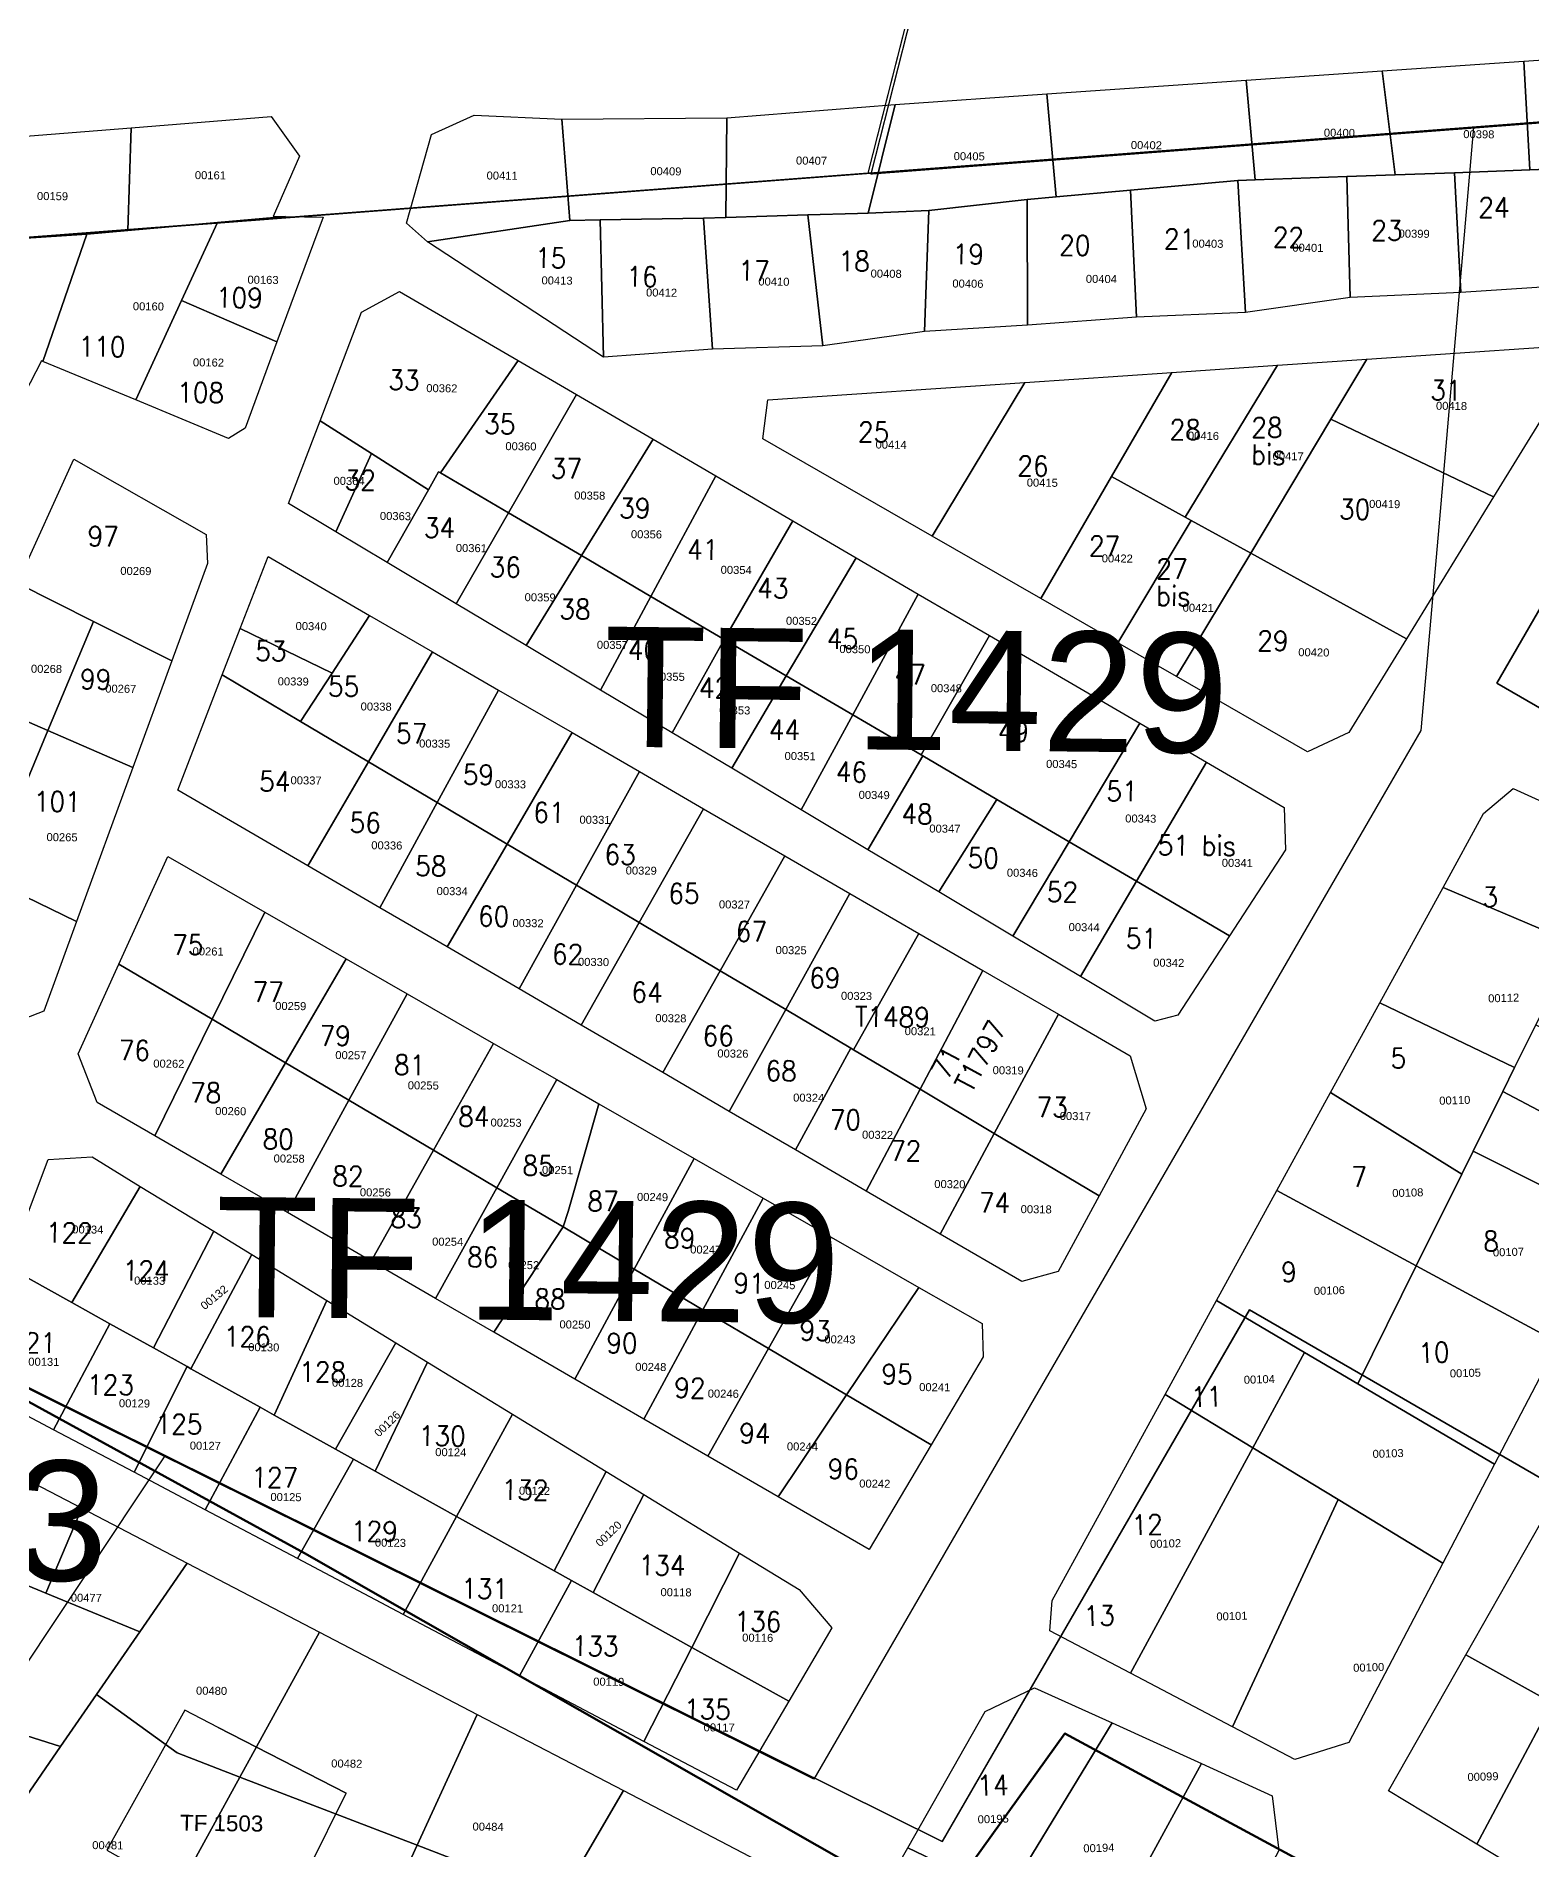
# Model space of a CAD drawing. Header units: metres. Extents: x 251686 to 255059, y 1627526 to 1631912.
# Drawn here: x 253999 to 254185.8, y 1628182.1 to 1628408.7 of the extents above; entities that cross this region are included whole.
import ezdxf
from ezdxf.enums import TextEntityAlignment as Align

# ---------------------------------------------------------------- set-up
doc = ezdxf.new("R2010")
doc.units = ezdxf.units.M
doc.header["$MEASUREMENT"] = 0
for name, color, linetype in [('limites_parcelles', 7, 'Continuous'), ('limites_sections', 7, 'Continuous'), ('limites_tf', 7, 'Continuous'), ('numero_lot', 7, 'Continuous'), ('numero_parcelle', 7, 'Continuous')]:
    doc.layers.add(name, color=color, linetype=linetype)
doc.layers.add('Numero_TF', color=7, linetype='Continuous', lineweight=0)
doc.styles.add('Style-Arial', font='arial.ttf')
doc.styles.add('Style-STANDARD', font='STANDARD.shx')

# ---------------------------------------------------------------- blocks, each defined once
blk = doc.blocks.new('*U104')
at = {"layer": 'Numero_TF', "color": 4, "linetype": 'Continuous', "lineweight": 30}
for p, q in [((189.276722, 298.045863), (162.332943, 192.163063)), ((240.938123, 128.463806), (275.53978, 108.449213)), ((43.84948, -14.113657), (74.578527, 31.913261)), ((81.178424, -2.035129), (97.193076, -10.243815))]:
    blk.add_line(p, q, dxfattribs=at)
at = {"layer": 'Numero_TF', "color": 4, "linetype": 'Continuous', "lineweight": 30, "flags": 128}
for points in [[(189.276689, 298.053062), (189.276722, 298.045863), (162.335988, 192.17503), (162.543246, 192.190856), (248.75707, 198.765547), (248.75712, 198.764894), (266.49227, 200.119315), (263.376348, 214.802857), (263.497408, 214.814966), (255.365644, 254.717159), (255.365225, 254.719216), (255.367397, 254.723287), (266.977526, 276.483942), (278.703804, 298.462291), (278.703918, 298.462504), (189.276689, 298.053062)], [(48.685524, 183.486444), (238.027787, 197.938212), (233.582566, 147.012099), (231.435194, 122.523305), (155.604751, -8.487329), (-3.901429, 70.772648), (28.151788, 139.44972), (48.685524, 183.486444)], [(248.75707, 198.765547), (249.900054, 183.812715), (264.955928, 170.013793), (240.938123, 128.463806), (275.53978, 108.449213), (353.472144, -0.25546), (344.639047, -10.023208), (326.45294, -17.172559), (210.033464, 50.124135), (171.633394, -16.316141), (74.634397, 31.885487), (17.499603, 60.287252), (-3.681126, 70.800335), (28.362092, 139.477512), (48.905827, 183.514131), (162.543246, 192.190856), (248.75707, 198.765547)], [(67.256672, -17.359727), (87.926188, -28.937498), (97.193076, -10.243815), (81.178424, -2.035129), (77.01061, 0.098772), (67.256672, -17.359727)]]:
    blk.add_lwpolyline(points, close=True, dxfattribs=at)
for points in [[(275.53978, 108.449213), (240.938123, 128.463806), (264.955928, 170.013793)], [(248.757115, 198.764965), (162.543978, 192.181275), (162.33672, 192.165448), (162.333487, 192.165201), (162.333487, 192.165201), (162.332943, 192.163063), (87.569121, 186.455083), (70.634667, 185.162191), (48.90057, 183.502862), (28.362092, 139.477512), (-3.681126, 70.800335), (17.499603, 60.287252), (74.578527, 31.913261), (74.634397, 31.885487), (171.633394, -16.316141), (171.786459, -16.051305), (210.033464, 50.124135), (326.45294, -17.172559)]]:
    blk.add_lwpolyline(points, dxfattribs=at)
at = {"layer": 'Numero_TF', "color": 4, "linetype": 'Continuous', "lineweight": 0, "style": 'Style-Arial'}
for s, height, p in [('TF 1429', 15, (129.308126, 120.518676)), ('TF 573', 15, (0.935832, 16.930764)), ('TF 1503', 2, (76.40883, -14.951892))]:
    blk.add_text(s, height=height, rotation=359.3981, dxfattribs=at).set_placement(p)

msp = doc.modelspace()

# ---------------------------------------------------------------- linework, layer by layer
at = {"layer": 'limites_parcelles', "flags": 128}
for points in [[(254206.419054, 1628392.838615), (254204.138254, 1628392.742423), (254185.572338, 1628392.016211), (254184.824277, 1628405.6128), (254218.865382, 1628407.927395), (254208.683701, 1628392.345029), (254206.419054, 1628392.838615)], [(254185.572338, 1628392.016211), (254176.139306, 1628391.644672), (254168.747434, 1628391.401823), (254167.103081, 1628404.387819), (254184.824277, 1628405.6128), (254185.572338, 1628392.016211)], [(254151.262451, 1628390.774324), (254149.091838, 1628390.69698), (254135.660626, 1628389.507233), (254126.372557, 1628388.654224), (254125.216856, 1628401.515132), (254150.142465, 1628403.224896), (254151.262451, 1628390.774324)], [(254150.142465, 1628403.224896), (254167.103081, 1628404.387819), (254168.747434, 1628391.401823), (254162.716022, 1628391.214774), (254151.262451, 1628390.774324), (254150.142465, 1628403.224896)], [(254102.903633, 1628386.639288), (254101.583268, 1628386.593069), (254095.381786, 1628386.397795), (254085.129229, 1628386.064804), (254085.259412, 1628398.542329), (254106.264965, 1628400.213), (254102.903633, 1628386.639288)], [(254106.264965, 1628400.213), (254125.216856, 1628401.515132), (254126.372557, 1628388.654224), (254122.779409, 1628388.321746), (254110.476095, 1628386.940247), (254102.903633, 1628386.639288), (254106.264965, 1628400.213)], [(254010.832996, 1628397.289033), (254028.316013, 1628398.686484), (254031.863977, 1628393.729907), (254028.565754, 1628386.204995), (254030.085453, 1628386.18914), (254021.628366, 1628385.437451), (254010.419009, 1628384.444503), (254010.832996, 1628397.289033)], [(254065.647147, 1628385.69812), (254047.841152, 1628383.054151), (254045.215357, 1628385.351344), (254048.361066, 1628396.467525), (254053.675678, 1628398.871856), (254064.639538, 1628398.377499), (254065.647147, 1628385.69812)], [(254085.129229, 1628386.064804), (254082.308954, 1628386.014236), (254069.427544, 1628385.768668), (254065.647147, 1628385.69812), (254064.639538, 1628398.377499), (254085.259412, 1628398.542329), (254085.129229, 1628386.064804)], [(254010.419009, 1628384.444503), (254005.274604, 1628383.978223), (253989.365135, 1628382.934322), (253996.612462, 1628396.157517), (254010.832996, 1628397.289033), (254010.419009, 1628384.444503)], [(254163.128082, 1628376.081829), (254150.059808, 1628374.218355), (254149.091838, 1628390.69698), (254151.262451, 1628390.774324), (254162.716022, 1628391.214774), (254163.128082, 1628376.081829)], [(254176.933169, 1628376.687727), (254163.128082, 1628376.081829), (254162.716022, 1628391.214774), (254168.747434, 1628391.401823), (254176.139306, 1628391.644672), (254176.933169, 1628376.687727)], [(254176.933169, 1628376.687727), (254176.139306, 1628391.644672), (254185.572338, 1628392.016211), (254204.138254, 1628392.742423), (254206.419054, 1628392.838615), (254196.615123, 1628378.002241), (254176.933169, 1628376.687727)], [(254136.43479, 1628373.620577), (254122.815597, 1628372.622774), (254122.779409, 1628388.321746), (254126.372557, 1628388.654224), (254135.660626, 1628389.507233), (254136.43479, 1628373.620577)], [(254095.381786, 1628386.397795), (254097.251037, 1628370.049754), (254083.437935, 1628369.633922), (254082.308954, 1628386.014236), (254085.129229, 1628386.064804), (254095.381786, 1628386.397795)], [(254102.903633, 1628386.639288), (254110.476095, 1628386.940247), (254109.938344, 1628371.817212), (254097.251037, 1628370.049754), (254095.381786, 1628386.397795), (254101.583268, 1628386.593069), (254102.903633, 1628386.639288)], [(254017.12722, 1628375.705289), (254011.388045, 1628363.276286), (253999.799381, 1628368.096775), (254005.274604, 1628383.978223), (254010.419009, 1628384.444503), (254021.628366, 1628385.437451), (254017.12722, 1628375.705289)], [(254030.085453, 1628386.18914), (254034.804517, 1628386.139904), (254029.042064, 1628370.521429), (254017.12722, 1628375.705289), (254021.628366, 1628385.437451), (254030.085453, 1628386.18914)], [(253999.799381, 1628368.096775), (253999.640039, 1628368.158432), (253997.517161, 1628364.030952), (253983.501097, 1628370.996578), (253988.050043, 1628380.51826), (253989.195065, 1628382.926097), (253989.365135, 1628382.934322), (254005.274604, 1628383.978223), (253999.799381, 1628368.096775)], [(254029.042064, 1628370.521429), (254025.080168, 1628359.763732), (254022.986812, 1628358.465691), (254011.388045, 1628363.276286), (254017.12722, 1628375.705289), (254029.042064, 1628370.521429)], [(254059.155432, 1628368.227421), (254049.469616, 1628354.169744), (254049.231019, 1628354.302222), (254047.957797, 1628352.065707), (254040.835638, 1628356.589618), (254034.418749, 1628360.666209), (254039.610136, 1628374.260823), (254044.366737, 1628376.850959), (254059.155432, 1628368.227421)], [(254160.709452, 1628360.858428), (254150.685846, 1628344.134515), (254143.269051, 1628348.21154), (254142.513478, 1628348.629386), (254154.050573, 1628367.617305), (254165.207437, 1628368.370822), (254160.709452, 1628360.858428)], [(254181.036615, 1628351.177194), (254160.709452, 1628360.858428), (254165.207437, 1628368.370822), (254187.261007, 1628369.860574), (254190.638828, 1628366.805602), (254181.036615, 1628351.177194)], [(254124.458969, 1628338.458684), (254110.901474, 1628346.24945), (254122.481064, 1628365.476904), (254140.852444, 1628366.725098), (254133.297161, 1628353.695099), (254124.458969, 1628338.458684)], [(253996.620588, 1628340.392423), (254003.651642, 1628355.887672), (254020.191643, 1628346.445932), (254020.344157, 1628342.854662), (254015.897542, 1628330.682149), (254006.119875, 1628335.613732), (253996.620588, 1628340.392423)], [(254049.469616, 1628354.169744), (254057.966702, 1628349.17153), (254051.428745, 1628337.810766), (254042.79346, 1628342.980407), (254047.957797, 1628352.065707), (254049.231019, 1628354.302222), (254049.469616, 1628354.169744)], [(254134.100299, 1628332.918579), (254124.458969, 1628338.458684), (254133.297161, 1628353.695099), (254142.513478, 1628348.629386), (254143.269051, 1628348.21154), (254134.100299, 1628332.918579)], [(254170.142435, 1628333.432456), (254162.930751, 1628321.708754), (254157.806102, 1628319.302442), (254141.435649, 1628328.702416), (254150.685846, 1628344.134515), (254170.142435, 1628333.432456)], [(254040.614614, 1628336.363734), (254048.486311, 1628331.802006), (254040.47371, 1628318.066842), (254031.997037, 1628323.10484), (254035.919799, 1628329.153367), (254040.614614, 1628336.363734)], [(254136.825424, 1628322.891041), (254128.031293, 1628308.044131), (254118.967658, 1628313.368228), (254109.715103, 1628318.794287), (254109.516395, 1628318.916349), (254118.051412, 1628333.845955), (254136.825424, 1628322.891041)], [(254031.997037, 1628323.10484), (254040.47371, 1628318.066842), (254032.898639, 1628305.057047), (254016.638895, 1628314.52586), (254022.208554, 1628328.916456), (254031.997037, 1628323.10484)], [(254109.516395, 1628318.916349), (254109.715103, 1628318.794287), (254102.87345, 1628307.076724), (254094.546226, 1628312.063167), (254100.979525, 1628323.934977), (254109.516395, 1628318.916349)], [(254148.027133, 1628296.316537), (254136.419236, 1628303.127048), (254145.163898, 1628318.02447), (254154.883856, 1628312.353556), (254155.018636, 1628307.062623), (254148.027133, 1628296.316537)], [(254179.791961, 1628311.60245), (254183.476464, 1628314.746806), (254197.700897, 1628308.25216), (254191.3065, 1628295.321236), (254174.734134, 1628302.373853), (254179.791961, 1628311.60245)], [(254003.998625, 1628298.099223), (253999.912164, 1628286.902865), (253994.209611, 1628284.692565), (253986.398825, 1628288.383736), (253992.736678, 1628303.566245), (254003.998625, 1628298.099223)], [(254148.027133, 1628296.316537), (254141.574183, 1628286.394757), (254138.726819, 1628285.664533), (254129.42563, 1628291.221088), (254136.419236, 1628303.127048), (254148.027133, 1628296.316537)], [(254109.233785, 1628296.621293), (254101.052871, 1628282.087957), (254100.734813, 1628282.271259), (254092.595986, 1628287.10575), (254100.606621, 1628301.610866), (254109.233785, 1628296.621293)], [(254191.3065, 1628295.321236), (254190.015751, 1628292.730685), (254186.295718, 1628285.213797), (254183.64949, 1628279.860647), (254166.824975, 1628287.955851), (254174.734134, 1628302.373853), (254191.3065, 1628295.321236)], [(254020.929752, 1628285.89365), (254013.788319, 1628271.319471), (254006.592419, 1628275.484183), (254004.196017, 1628281.558644), (254009.302589, 1628292.774356), (254020.929752, 1628285.89365)], [(254183.64949, 1628279.860647), (254182.170856, 1628276.874187), (254178.478653, 1628269.428178), (254177.04722, 1628266.5332), (254160.678122, 1628276.733104), (254166.824975, 1628287.955851), (254183.64949, 1628279.860647)], [(254126.666828, 1628286.520295), (254135.631839, 1628281.327215), (254137.642371, 1628274.686831), (254131.769707, 1628263.839079), (254118.652125, 1628271.625256), (254126.666828, 1628286.520295)], [(254204.895287, 1628275.672711), (254200.454927, 1628267.183348), (254182.170856, 1628276.874187), (254183.64949, 1628279.860647), (254186.295718, 1628285.213797), (254204.895287, 1628275.672711)], [(254102.658403, 1628264.422785), (254093.832842, 1628269.564414), (254100.734813, 1628282.271259), (254101.052871, 1628282.087957), (254109.380513, 1628277.141506), (254102.658403, 1628264.422785)], [(254063.997132, 1628278.344945), (254069.255206, 1628275.33035), (254065.415012, 1628261.861626), (254064.775002, 1628259.938476), (254056.506723, 1628264.824313), (254063.997132, 1628278.344945)], [(254081.152838, 1628268.496817), (254073.669089, 1628254.656144), (254064.775002, 1628259.938476), (254065.415012, 1628261.861626), (254069.255206, 1628275.33035), (254081.152838, 1628268.496817)], [(254131.769707, 1628263.839079), (254126.651396, 1628254.373333), (254122.098527, 1628253.100953), (254111.881485, 1628259.047029), (254118.652125, 1628271.625256), (254131.769707, 1628263.839079)], [(254011.942642, 1628265.009294), (254003.431898, 1628250.489398), (253995.419185, 1628254.952606), (254000.468618, 1628268.358718), (254005.951495, 1628268.681479), (254011.942642, 1628265.009294)], [(254196.798549, 1628260.198593), (254189.108178, 1628245.497228), (254171.377457, 1628255.085052), (254177.04722, 1628266.5332), (254178.478653, 1628269.428178), (254196.798549, 1628260.198593)], [(254021.133226, 1628259.393899), (254013.601975, 1628244.833786), (254008.173934, 1628247.850154), (254003.431898, 1628250.489398), (254011.942642, 1628265.009294), (254021.133226, 1628259.393899)], [(254171.377457, 1628255.085052), (254164.07869, 1628240.335715), (254157.426038, 1628244.252393), (254146.413008, 1628250.735806), (254153.962387, 1628264.492524), (254171.377457, 1628255.085052)], [(254021.133226, 1628259.393899), (254025.892338, 1628256.474502), (254018.284336, 1628242.225162), (254017.807144, 1628242.490117), (254013.601975, 1628244.833786), (254021.133226, 1628259.393899)], [(253989.968669, 1628240.480774), (253995.419185, 1628254.952606), (254003.431898, 1628250.489398), (254008.173934, 1628247.850154), (254001.12615, 1628234.58488), (253989.968669, 1628240.480774)], [(254025.892338, 1628256.474502), (254035.281631, 1628250.737044), (254028.692905, 1628236.427074), (254026.943268, 1628237.405243), (254018.284336, 1628242.225162), (254025.892338, 1628256.474502)], [(254109.232211, 1628252.385269), (254117.124216, 1628247.853327), (254117.270784, 1628243.69217), (254110.766681, 1628232.70102), (254100.202942, 1628238.960685), (254109.232211, 1628252.385269)], [(254008.173934, 1628247.850154), (254013.601975, 1628244.833786), (254017.807144, 1628242.490117), (254011.179902, 1628229.280451), (254001.12615, 1628234.58488), (254008.173934, 1628247.850154)], [(254043.885879, 1628245.467736), (254047.860155, 1628243.036484), (254041.308621, 1628229.416064), (254038.604494, 1628230.914146), (254036.367667, 1628232.157375), (254043.885879, 1628245.467736)], [(254181.143359, 1628230.287254), (254174.680852, 1628217.944429), (254161.602332, 1628225.884795), (254150.959996, 1628232.349604), (254157.426038, 1628244.252393), (254164.07869, 1628240.335715), (254181.143359, 1628230.287254)], [(254017.807144, 1628242.490117), (254018.284336, 1628242.225162), (254026.943268, 1628237.405243), (254020.090037, 1628224.5779), (254011.179902, 1628229.280451), (254017.807144, 1628242.490117)], [(254135.681348, 1628204.180419), (254125.614961, 1628209.48256), (254125.868508, 1628213.271605), (254139.991401, 1628239.014444), (254150.959996, 1628232.349604), (254135.681348, 1628204.180419)], [(254028.692905, 1628236.427074), (254036.367667, 1628232.157375), (254038.604494, 1628230.914146), (254031.605778, 1628218.518283), (254020.090037, 1628224.5779), (254026.943268, 1628237.405243), (254028.692905, 1628236.427074)], [(254041.308621, 1628229.416064), (254051.488591, 1628223.75035), (254044.801587, 1628211.521219), (254031.605778, 1628218.518283), (254038.604494, 1628230.914146), (254041.308621, 1628229.416064)], [(254070.165609, 1628229.374964), (254074.86515, 1628226.496185), (254068.528076, 1628214.263403), (254065.824054, 1628215.771483), (254063.666793, 1628216.973885), (254070.165609, 1628229.374964)], [(254174.680852, 1628217.944429), (254162.937423, 1628195.495857), (254156.190043, 1628193.387639), (254148.401324, 1628197.489437), (254161.602332, 1628225.884795), (254174.680852, 1628217.944429)], [(254063.666793, 1628216.973885), (254065.824054, 1628215.771483), (254059.350346, 1628203.860098), (254044.801587, 1628211.521219), (254051.488591, 1628223.75035), (254063.666793, 1628216.973885)], [(254177.584105, 1628206.489953), (254186.949909, 1628222.983438), (254192.211587, 1628224.285697), (254199.088563, 1628220.555979), (254188.362204, 1628200.489473), (254177.584105, 1628206.489953)], [(254086.837655, 1628219.171915), (254094.269543, 1628214.624775), (254098.379378, 1628209.852318), (254092.973941, 1628200.659543), (254080.855414, 1628207.405389), (254086.837655, 1628219.171915)], [(254065.824054, 1628215.771483), (254068.528076, 1628214.263403), (254080.855414, 1628207.405389), (254074.88338, 1628195.658754), (254059.350346, 1628203.860098), (254065.824054, 1628215.771483)]]:
    msp.add_lwpolyline(points, close=True, dxfattribs=at)
at = {"layer": 'limites_parcelles', "ltscale": 40, "flags": 128}
for points in [[(254000.145051, 1628214.172705), (254011.89053, 1628209.324652), (254006.494427, 1628201.506906), (254001.996071, 1628195.000602), (253984.071497, 1628200.675612), (253991.00982, 1628217.956959), (254000.145051, 1628214.172705)], [(254017.823142, 1628217.919125), (254034.335187, 1628209.322552), (254024.410863, 1628191.188606), (254016.557983, 1628194.207507), (254006.494427, 1628201.506906), (254011.89053, 1628209.324652), (254017.823142, 1628217.919125)], [(254001.996071, 1628195.000602), (253990.533042, 1628178.376424), (253981.159021, 1628181.675479), (253977.748912, 1628184.942362), (253984.071497, 1628200.675612), (254001.996071, 1628195.000602)], [(254024.410863, 1628191.188606), (254013.046627, 1628170.428041), (253999.542497, 1628175.192964), (253990.533042, 1628178.376424), (254001.996071, 1628195.000602), (254006.494427, 1628201.506906), (254016.557983, 1628194.207507), (254024.410863, 1628191.188606)], [(254133.383127, 1628197.954801), (254120.281625, 1628176.399742), (254107.840552, 1628182.340369), (254117.533164, 1628199.379277), (254123.662437, 1628202.362727), (254133.383127, 1628197.954801)], [(254144.537212, 1628192.879337), (254132.372123, 1628170.621156), (254126.471385, 1628173.438649), (254120.281625, 1628176.399742), (254133.383127, 1628197.954801), (254144.537212, 1628192.879337)], [(254144.988329, 1628164.604587), (254132.372123, 1628170.621156), (254144.537212, 1628192.879337), (254153.351464, 1628188.860345), (254154.212423, 1628182.005212), (254144.988329, 1628164.604587)], [(254072.340877, 1628189.506451), (254089.964376, 1628180.31905), (254090.782781, 1628176.012535), (254085.564212, 1628167.684897), (254064.353277, 1628175.832966), (254072.340877, 1628189.506451)], [(254120.281625, 1628176.399742), (254126.471385, 1628173.438649), (254120.209943, 1628162.177008), (254100.772072, 1628169.885006), (254107.840552, 1628182.340369), (254120.281625, 1628176.399742)]]:
    msp.add_lwpolyline(points, close=True, dxfattribs=at)
at = {"layer": 'limites_parcelles'}
for points in [[(254150.059808, 1628374.218355), (254136.43479, 1628373.620577), (254135.660626, 1628389.507233), (254149.091838, 1628390.69698)], [(254122.815597, 1628372.622774), (254109.938344, 1628371.817212), (254110.476095, 1628386.940247), (254122.779409, 1628388.321746)], [(254069.427544, 1628385.768668), (254069.818742, 1628368.636119), (254047.841152, 1628383.054151), (254065.647147, 1628385.69812)], [(254082.308954, 1628386.014236), (254083.437935, 1628369.633922), (254069.818742, 1628368.636119), (254069.427544, 1628385.768668)], [(254066.47016, 1628363.951479), (254057.966702, 1628349.17153), (254049.469616, 1628354.169744), (254059.155432, 1628368.227421)], [(254142.513478, 1628348.629386), (254133.297161, 1628353.695099), (254140.852444, 1628366.725098), (254154.050573, 1628367.617305)], [(254066.47016, 1628363.951479), (254076.05098, 1628358.362009), (254067.080119, 1628343.826915), (254057.966702, 1628349.17153)], [(254110.901474, 1628346.24945), (254089.750245, 1628358.409062), (254090.37135, 1628363.312142), (254122.481064, 1628365.476904)], [(254030.471338, 1628350.338322), (254034.418749, 1628360.666209), (254040.835638, 1628356.589618), (254036.403748, 1628346.786739)], [(254181.036615, 1628351.177194), (254170.142435, 1628333.432456), (254150.685846, 1628344.134515), (254160.709452, 1628360.858428)], [(254083.862793, 1628353.810905), (254075.766124, 1628338.726739), (254067.080119, 1628343.826915), (254076.05098, 1628358.362009)], [(254040.835638, 1628356.589618), (254047.957797, 1628352.065707), (254042.79346, 1628342.980407), (254036.403748, 1628346.786739)], [(254093.483292, 1628348.191024), (254084.929218, 1628333.351609), (254075.766124, 1628338.726739), (254083.862793, 1628353.810905)], [(254060.153595, 1628332.600194), (254051.428745, 1628337.810766), (254057.966702, 1628349.17153), (254067.080119, 1628343.826915)], [(254093.483292, 1628348.191024), (254101.384357, 1628343.568995), (254092.671045, 1628328.801235), (254084.929218, 1628333.351609)], [(254141.435649, 1628328.702416), (254134.100299, 1628332.918579), (254143.269051, 1628348.21154), (254150.685846, 1628344.134515)], [(254027.922461, 1628343.715511), (254040.614614, 1628336.363734), (254035.919799, 1628329.153367), (254024.44904, 1628334.732557)], [(254069.474675, 1628327.033433), (254060.153595, 1628332.600194), (254067.080119, 1628343.826915), (254075.766124, 1628338.726739)], [(254109.166281, 1628339.028202), (254100.979525, 1628323.934977), (254092.671045, 1628328.801235), (254101.384357, 1628343.568995)], [(254006.119875, 1628335.613732), (254000.407862, 1628321.954556), (253990.264842, 1628326.369996), (253996.620588, 1628340.392423)], [(254078.408232, 1628321.700694), (254069.474675, 1628327.033433), (254075.766124, 1628338.726739), (254084.929218, 1628333.351609)], [(254118.051412, 1628333.845955), (254109.516395, 1628318.916349), (254100.979525, 1628323.934977), (254109.166281, 1628339.028202)], [(254015.897542, 1628330.682149), (254011.0287, 1628317.334147), (254000.407862, 1628321.954556), (254006.119875, 1628335.613732)], [(254035.919799, 1628329.153367), (254031.997037, 1628323.10484), (254022.208554, 1628328.916456), (254024.44904, 1628334.732557)], [(254085.851161, 1628317.25343), (254078.408232, 1628321.700694), (254084.929218, 1628333.351609), (254092.671045, 1628328.801235)], [(254056.725743, 1628327.02646), (254049.059631, 1628312.95771), (254040.47371, 1628318.066842), (254048.486311, 1628331.802006)], [(254100.979525, 1628323.934977), (254094.546226, 1628312.063167), (254085.851161, 1628317.25343), (254092.671045, 1628328.801235)], [(254000.407862, 1628321.954556), (253992.736678, 1628303.566245), (253982.230929, 1628308.675409), (253990.264842, 1628326.369996)], [(254065.919457, 1628321.711005), (254057.784898, 1628307.787131), (254049.059631, 1628312.95771), (254056.725743, 1628327.02646)], [(254145.163898, 1628318.02447), (254136.419236, 1628303.127048), (254128.031293, 1628308.044131), (254136.825424, 1628322.891041)], [(254011.0287, 1628317.334147), (254003.998625, 1628298.099223), (253992.736678, 1628303.566245), (254000.407862, 1628321.954556)], [(254065.919457, 1628321.711005), (254074.317919, 1628316.843808), (254066.470278, 1628302.626966), (254057.784898, 1628307.787131)], [(254111.717546, 1628301.794914), (254102.87345, 1628307.076724), (254109.715103, 1628318.794287), (254118.967658, 1628313.368228)], [(254049.059631, 1628312.95771), (254041.893123, 1628299.813665), (254032.898639, 1628305.057047), (254040.47371, 1628318.066842)], [(254074.317919, 1628316.843808), (254082.328754, 1628312.200636), (254074.281152, 1628297.98588), (254066.470278, 1628302.626966)], [(254057.784898, 1628307.787131), (254050.291376, 1628294.926472), (254041.893123, 1628299.813665), (254049.059631, 1628312.95771)], [(254082.328754, 1628312.200636), (254092.496327, 1628306.305071), (254084.417376, 1628291.960654), (254074.281152, 1628297.98588)], [(254128.031293, 1628308.044131), (254120.959164, 1628296.278977), (254111.717546, 1628301.794914), (254118.967658, 1628313.368228)], [(254059.305752, 1628289.672883), (254050.291376, 1628294.926472), (254057.784898, 1628307.787131), (254066.470278, 1628302.626966)], [(254136.419236, 1628303.127048), (254129.42563, 1628291.221088), (254120.959164, 1628296.278977), (254128.031293, 1628308.044131)], [(254027.508881, 1628299.283803), (254020.929752, 1628285.89365), (254009.302589, 1628292.774356), (254015.422331, 1628306.219297)], [(254092.496327, 1628306.305071), (254100.606621, 1628301.610866), (254092.595986, 1628287.10575), (254084.417376, 1628291.960654)], [(254067.038102, 1628285.172603), (254059.305752, 1628289.672883), (254066.470278, 1628302.626966), (254074.281152, 1628297.98588)], [(254037.667083, 1628293.448331), (254030.112112, 1628280.448325), (254020.929752, 1628285.89365), (254027.508881, 1628299.283803)], [(254077.245146, 1628279.226631), (254067.038102, 1628285.172603), (254074.281152, 1628297.98588), (254084.417376, 1628291.960654)], [(254117.21473, 1628291.988432), (254109.380513, 1628277.141506), (254101.052871, 1628282.087957), (254109.233785, 1628296.621293)], [(254045.290811, 1628289.079173), (254038.012655, 1628275.776306), (254030.112112, 1628280.448325), (254037.667083, 1628293.448331)], [(254085.553835, 1628274.380369), (254077.245146, 1628279.226631), (254084.417376, 1628291.960654), (254092.595986, 1628287.10575)], [(254117.21473, 1628291.988432), (254126.666828, 1628286.520295), (254118.652125, 1628271.625256), (254109.380513, 1628277.141506)], [(254045.290811, 1628289.079173), (254056.095128, 1628282.876992), (254048.586392, 1628269.516536), (254038.012655, 1628275.776306)], [(254093.832842, 1628269.564414), (254085.553835, 1628274.380369), (254092.595986, 1628287.10575), (254100.734813, 1628282.271259)], [(254030.112112, 1628280.448325), (254022.047644, 1628266.533718), (254013.788319, 1628271.319471), (254020.929752, 1628285.89365)], [(254056.095128, 1628282.876992), (254063.997132, 1628278.344945), (254056.506723, 1628264.824313), (254048.586392, 1628269.516536)], [(254038.012655, 1628275.776306), (254030.336754, 1628261.727657), (254022.047644, 1628266.533718), (254030.112112, 1628280.448325)], [(254040.792705, 1628255.679097), (254030.336754, 1628261.727657), (254038.012655, 1628275.776306), (254048.586392, 1628269.516536)], [(254111.881485, 1628259.047029), (254102.658403, 1628264.422785), (254109.380513, 1628277.141506), (254118.652125, 1628271.625256)], [(254177.04722, 1628266.5332), (254171.377457, 1628255.085052), (254153.962387, 1628264.492524), (254160.678122, 1628276.733104)], [(254200.454927, 1628267.183348), (254196.798549, 1628260.198593), (254178.478653, 1628269.428178), (254182.170856, 1628276.874187)], [(254048.853321, 1628251.015407), (254040.792705, 1628255.679097), (254048.586392, 1628269.516536), (254056.506723, 1628264.824313)], [(254089.790418, 1628263.547133), (254082.245429, 1628249.587109), (254073.669089, 1628254.656144), (254081.152838, 1628268.496817)], [(254064.775002, 1628259.938476), (254056.128683, 1628246.799871), (254048.853321, 1628251.015407), (254056.506723, 1628264.824313)], [(254098.278758, 1628258.668999), (254090.444035, 1628244.731997), (254082.245429, 1628249.587109), (254089.790418, 1628263.547133)], [(254073.669089, 1628254.656144), (254066.266471, 1628240.924615), (254056.128683, 1628246.799871), (254064.775002, 1628259.938476)], [(254098.278758, 1628258.668999), (254109.232211, 1628252.385269), (254100.202942, 1628238.960685), (254090.444035, 1628244.731997)], [(254189.108178, 1628245.497228), (254181.143359, 1628230.287254), (254164.07869, 1628240.335715), (254171.377457, 1628255.085052)], [(254082.245429, 1628249.587109), (254074.883638, 1628235.935147), (254066.266471, 1628240.924615), (254073.669089, 1628254.656144)], [(254035.281631, 1628250.737044), (254043.885879, 1628245.467736), (254036.367667, 1628232.157375), (254028.692905, 1628236.427074)], [(254150.959996, 1628232.349604), (254139.991401, 1628239.014444), (254146.413008, 1628250.735806), (254157.426038, 1628244.252393)], [(254082.884579, 1628231.302077), (254074.883638, 1628235.935147), (254082.245429, 1628249.587109), (254090.444035, 1628244.731997)], [(254091.640884, 1628226.231164), (254082.884579, 1628231.302077), (254090.444035, 1628244.731997), (254100.202942, 1628238.960685)], [(254047.860155, 1628243.036484), (254058.481274, 1628236.526242), (254051.488591, 1628223.75035), (254041.308621, 1628229.416064)], [(254110.766681, 1628232.70102), (254103.021017, 1628219.63301), (254091.640884, 1628226.231164), (254100.202942, 1628238.960685)], [(254058.481274, 1628236.526242), (254070.165609, 1628229.374964), (254063.666793, 1628216.973885), (254051.488591, 1628223.75035)], [(254148.401324, 1628197.489437), (254135.681348, 1628204.180419), (254150.959996, 1628232.349604), (254161.602332, 1628225.884795)], [(254074.86515, 1628226.496185), (254086.837655, 1628219.171915), (254080.855414, 1628207.405389), (254068.528076, 1628214.263403)], [(254092.973941, 1628200.659543), (254086.448485, 1628189.538627), (254074.88338, 1628195.658754), (254080.855414, 1628207.405389)], [(254167.923866, 1628189.487245), (254177.584105, 1628206.489953), (254188.362204, 1628200.489473), (254178.922443, 1628182.823327)], [(254188.362204, 1628200.489473), (254199.028527, 1628194.545573), (254189.044332, 1628176.692621), (254178.922443, 1628182.823327)]]:
    msp.add_3dface(points, dxfattribs=at)
at = {"layer": 'limites_parcelles', "ltscale": 40}
for points in [[(253995.632124, 1628229.491438), (254004.656048, 1628224.783743), (254000.145051, 1628214.172705), (253991.00982, 1628217.956959)], [(254004.656048, 1628224.783743), (254017.823142, 1628217.919125), (254011.89053, 1628209.324652), (254000.145051, 1628214.172705)], [(254034.335187, 1628209.322552), (254054.070589, 1628199.025785), (254046.57305, 1628182.674924), (254024.410863, 1628191.188606)], [(254054.070589, 1628199.025785), (254072.340877, 1628189.506451), (254064.353277, 1628175.832966), (254046.57305, 1628182.674924)], [(254046.57305, 1628182.674924), (254037.068739, 1628161.965943), (254013.046627, 1628170.428041), (254024.410863, 1628191.188606)], [(254064.353277, 1628175.832966), (254052.475713, 1628155.535019), (254037.068739, 1628161.965943), (254046.57305, 1628182.674924)]]:
    msp.add_3dface(points, dxfattribs=at)
at = {"layer": 'limites_sections', "color": 112, "linetype": 'Continuous', "lineweight": 40, "extrusion": (8.39025e-08, 1.87893e-07, 1), "elevation": 0.327317, "flags": 128}
msp.add_lwpolyline([(254262.032613, 1628116.192678), (254166.418264, 1628175.618587), (254127.468152, 1628196.627242), (254111.3613, 1628174.170812), (254032.48387, 1628219.152912), (253942.258351, 1628268.687297), (253897.943396, 1628292.248732), (253879.127588, 1628301.609786), (253837.103178, 1628319.100647), (253836.323408, 1628343.15576), (253766.757442, 1628373.202598), (253736.007323, 1628381.875383), (253797.545574, 1628539.699144), (253857.921088, 1628652.652234), (253891.317458, 1628762.517835), (253949.11819, 1628726.583729), (253998.556975, 1628699.307072), (254169.035754, 1628626.001151), (254244.313956, 1628604.775537), (254450.417171, 1628512.248797), (254530.322787, 1628477.173188), (254381.885013, 1628242.498279), (254262.032613, 1628116.192678)], close=True, dxfattribs=at)
at = {"layer": 'limites_sections', "color": 112, "lineweight": 40, "extrusion": (3.13226e-08, -1.22909e-08, 1), "elevation": -0.01207, "flags": 128}
msp.add_lwpolyline([(254381.885013, 1628242.498279), (254651.876115, 1628047.603031), (254649.151342, 1628042.153484), (254282.056716, 1627781.848766), (254258.712942, 1627753.642236), (254158.402887, 1627667.719989), (254016.92288, 1627730.128102), (253789.717074, 1627795.718879), (253560.793059, 1627891.442229), (253461.178186, 1627935.950985), (253423.027767, 1627967.742968), (253305.375391, 1628033.502846), (253374.268487, 1628101.940239), (253388.282867, 1628177.212071), (253454.032863, 1628268.742801), (253456.858534, 1628379.83858), (253454.879488, 1628458.45481), (253488.589644, 1628500.414429), (253582.988286, 1628458.102486), (253644.43714, 1628425.981101), (253736.007323, 1628381.875383), (253766.757442, 1628373.202598), (253836.323408, 1628343.15576), (253837.103178, 1628319.100647), (253879.127588, 1628301.609786), (253897.943396, 1628292.248733), (253942.258351, 1628268.687297), (254032.48387, 1628219.152912), (254111.3613, 1628174.170812), (254127.468152, 1628196.627242), (254166.418264, 1628175.618587), (254262.032613, 1628116.192678), (254381.885013, 1628242.498279)], close=True, dxfattribs=at)
at = {"layer": 'limites_tf', "color": 5, "linetype": 'Continuous', "lineweight": 30}
msp.add_line((254130.168529, 1628497.391976), (254103.224749, 1628391.509176), dxfattribs=at)
at = {"layer": 'limites_tf', "color": 5, "linetype": 'Continuous', "lineweight": 30, "flags": 128}
msp.add_lwpolyline([(254130.168496, 1628497.399175), (254130.168529, 1628497.391976), (254103.227794, 1628391.521143), (254103.435053, 1628391.536969), (254189.648877, 1628398.11166), (254189.648927, 1628398.111007), (254207.384076, 1628399.465428), (254204.268154, 1628414.14897), (254204.389214, 1628414.161079), (254196.257451, 1628454.063272), (254196.257031, 1628454.065329), (254196.259203, 1628454.0694), (254207.869333, 1628475.830055), (254219.595611, 1628497.808404), (254219.595725, 1628497.808617), (254130.168496, 1628497.399175)], close=True, dxfattribs=at)

# ---------------------------------------------------------------- block references
at = {"layer": 'numero_tf', "color": 4, "linetype": 'Continuous', "lineweight": 30}
msp.add_blockref('*U104', (253940.50954, 1628199.439653), dxfattribs=at)

# ---------------------------------------------------------------- texts
at = {"layer": 'numero_lot', "color": 7, "linetype": 'Continuous', "lineweight": 0, "style": 'Style-STANDARD'}
for s, height, rotation, p in [('24', 2.49964, 359.40223, (254179.117304, 1628386.09865)), ('21', 2.49964, 359.40223, (254139.845093, 1628382.171695)), ('22', 2.49964, 359.40223, (254153.438198, 1628382.368456)), ('23', 2.49964, 359.40223, (254165.742942, 1628383.224227)), ('15', 2.49964, 359.40223, (254061.270255, 1628379.793291)), ('18', 2.49964, 359.40223, (254099.188457, 1628379.397674)), ('19', 2.49964, 359.40223, (254113.459798, 1628380.261045)), ('20', 2.49964, 359.40223, (254126.745855, 1628381.367553)), ('16', 2.49964, 359.40223, (254072.6828, 1628377.459596)), ('17', 2.49964, 359.40223, (254086.682591, 1628378.199267)), ('109', 2.49964, 359.40223, (254021.407816, 1628374.841019)), ('110', 2.49964, 359.40223, (254004.24391, 1628368.721529)), ('33', 2.49964, 359.40223, (254042.943792, 1628364.545784)), ('108', 2.49964, 359.40223, (254016.566841, 1628362.983297)), ('31', 2.49964, 359.40223, (254173.118159, 1628363.255121)), ('35', 2.49964, 359.40223, (254054.919155, 1628359.051064)), ('25', 2.49964, 359.40223, (254101.623164, 1628358.046944)), ('28', 2.49964, 359.40223, (254140.543491, 1628358.329778)), ('37', 2.49964, 359.40223, (254063.228559, 1628353.48124)), ('26', 2.49964, 359.40223, (254121.528967, 1628353.804239)), ('32', 2.49964, 359.40223, (254037.481728, 1628352.03024)), ('39', 2.49964, 359.40223, (254071.790117, 1628348.53091)), ('30', 2.49964, 359.40223, (254161.716586, 1628348.390376)), ('34', 2.49964, 359.40223, (254047.394588, 1628346.071115)), ('97', 2.49964, 359.40223, (254005.361294, 1628345.004379)), ('41', 2.49964, 359.40223, (254080.257899, 1628343.339035)), ('27', 2.49964, 359.40223, (254130.465954, 1628343.795671)), ('36', 2.49964, 359.40223, (254055.598582, 1628341.163178)), ('43', 2.49964, 359.40223, (254089.024437, 1628338.523644)), ('38', 2.49964, 359.40223, (254064.314877, 1628335.905443)), ('45', 2.49964, 359.40223, (254097.728817, 1628332.20807)), ('29', 2.49964, 359.40223, (254151.502467, 1628331.950902)), ('53', 2.49964, 359.40223, (254026.312527, 1628330.677777)), ('40', 2.49964, 359.40223, (254072.861004, 1628330.82171)), ('99', 2.49964, 359.40223, (254004.4203, 1628327.141307)), ('47', 2.49964, 359.40223, (254106.176297, 1628327.76155)), ('55', 2.49964, 359.40223, (254035.406045, 1628326.252635)), ('42', 2.49964, 359.40223, (254081.754653, 1628326.078804)), ('57', 2.49964, 359.40223, (254043.894568, 1628320.357578)), ('44', 2.49964, 359.40223, (254090.470948, 1628320.821069)), ('49', 2.49964, 359.40223, (254119.070388, 1628320.586824)), ('54', 2.49964, 359.40223, (254026.805042, 1628314.386693)), ('59', 2.49964, 359.40223, (254052.247234, 1628315.233686)), ('46', 2.49964, 359.40223, (254098.843313, 1628315.566923)), ('101', 2.49964, 359.40223, (253998.65756, 1628311.872681)), ('51', 2.49964, 359.40223, (254132.653318, 1628313.162389)), ('56', 2.49964, 359.40223, (254038.102154, 1628309.231201)), ('61', 2.49964, 359.40223, (254061.056619, 1628310.488144)), ('48', 2.49964, 359.40223, (254107.043714, 1628310.31457)), ('63', 2.49964, 359.40223, (254069.947593, 1628305.236495)), ('50', 2.49964, 359.40223, (254115.319768, 1628304.815391)), ('51 bis', 2.49964, 359.40223, (254139.069026, 1628306.403222)), ('58', 2.49964, 359.40223, (254046.300758, 1628303.806641)), ('65', 2.49964, 359.40223, (254077.92742, 1628300.373075)), ('52', 2.49964, 359.40223, (254125.209762, 1628300.570108)), ('3', 2.49964, 1.76223, (254179.671118, 1628299.886593)), ('60', 2.49964, 359.40223, (254054.14645, 1628297.524631)), ('67', 2.49964, 359.40223, (254086.343744, 1628295.631635)), ('75', 2.49964, 359.40223, (254015.928974, 1628293.961942)), ('51', 2.49964, 359.40223, (254135.075029, 1628294.759102)), ('62', 2.49964, 359.40223, (254063.384028, 1628292.778137)), ('69', 2.49964, 359.40223, (254095.521153, 1628289.827806)), ('77', 2.49964, 359.40223, (254025.954981, 1628288.082477)), ('64', 2.49964, 359.40223, (254073.309466, 1628288.024466)), ('T1489', 2.49964, 359.40223, (254101.224367, 1628284.984624)), ('79', 2.49964, 359.40223, (254034.349493, 1628282.596121)), ('66', 2.49964, 359.40223, (254082.195928, 1628282.592729)), ('76', 2.49964, 359.40223, (254009.255971, 1628280.770126)), ('5', 2.49964, 1.76223, (254168.197803, 1628279.743878)), ('81', 2.49964, 359.40223, (254043.647755, 1628278.956164)), ('68', 2.49964, 359.40223, (254090.061383, 1628278.205003)), ('78', 2.49964, 359.40223, (254018.157975, 1628275.482335)), ('73', 2.49964, 359.40223, (254123.912366, 1628273.672694)), ('84', 2.49964, 359.40223, (254051.667197, 1628272.507144)), ('70', 2.49964, 359.40223, (254098.080836, 1628272.093407)), ('80', 2.49964, 359.40223, (254027.237119, 1628269.679531)), ('72', 2.49964, 359.40223, (254105.607752, 1628268.225893)), ('85', 2.49964, 359.40223, (254059.703867, 1628266.363734)), ('82', 2.49964, 359.40223, (254035.93552, 1628265.061682)), ('7', 2.49964, 1.76223, (254163.307579, 1628264.929583)), ('87', 2.49964, 359.40223, (254067.805477, 1628261.927099)), ('74', 2.49964, 359.40223, (254116.718975, 1628261.737585)), ('83', 2.49964, 359.40223, (254043.223712, 1628259.84345)), ('122', 2.49964, 359.40223, (254000.173412, 1628257.987461)), ('89', 2.49964, 359.40223, (254077.388268, 1628257.300022)), ('8', 2.49964, 1.76223, (254179.777888, 1628256.870614)), ('86', 2.49964, 359.40223, (254052.7826, 1628254.943722)), ('124', 2.49964, 359.40223, (254009.75492, 1628253.237378)), ('9', 2.49964, 1.76223, (254154.529814, 1628253.041675)), ('91', 2.49964, 359.40223, (254086.055016, 1628251.666718)), ('88', 2.49964, 359.40223, (254061.191617, 1628249.694214)), ('93', 2.49964, 359.40223, (254094.314707, 1628245.75339)), ('121', 2.49964, 359.40223, (253995.558594, 1628244.257492)), ('126', 2.49964, 359.40223, (254022.395857, 1628245.010846)), ('90', 2.49964, 359.40223, (254070.175575, 1628244.187649)), ('10', 2.49964, 1.76223, (254171.653021, 1628242.935211)), ('123', 2.49964, 359.40223, (254005.306676, 1628238.988992)), ('128', 2.49964, 359.40223, (254031.808994, 1628240.606973)), ('95', 2.49964, 359.40223, (254104.543322, 1628240.303274)), ('92', 2.49964, 359.40223, (254078.660123, 1628238.584364)), ('11', 2.49964, 1.76223, (254143.261832, 1628237.409654)), ('125', 2.49964, 359.40223, (254013.8546, 1628234.077467)), ('130', 2.49964, 359.40223, (254046.749453, 1628232.602487)), ('94', 2.49964, 359.40223, (254086.776476, 1628232.910679)), ('96', 2.49964, 359.40223, (254097.835303, 1628228.465032)), ('127', 2.49964, 359.40223, (254025.823849, 1628227.407981)), ('132', 2.49964, 359.40223, (254057.096295, 1628225.851513)), ('129', 2.49964, 359.40223, (254038.271629, 1628220.684294)), ('12', 2.49964, 1.76223, (254135.863531, 1628221.429022)), ('134', 2.49964, 359.40223, (254074.220815, 1628216.421824)), ('131', 2.49964, 359.40223, (254052.053656, 1628213.503819)), ('136', 2.49964, 359.40223, (254086.186471, 1628209.407922)), ('13', 2.49964, 1.76223, (254129.847743, 1628210.04453)), ('133', 2.49964, 359.40223, (254065.860507, 1628206.347689)), ('135', 2.49964, 359.40223, (254079.880754, 1628198.451219)), ('14', 2.54, 1.7581, (254116.539741, 1628188.850999))]:
    msp.add_text(s, height=height, rotation=rotation, dxfattribs=at).set_placement(p)
at = {"layer": 'numero_lot', "color": 7, "linetype": 'Continuous', "lineweight": 0, "char_height": 2.49964, "attachment_point": 7, "line_spacing_factor": 0.812622, "style": 'Style-STANDARD'}
for s, insert, rotation in [('28\\Pbis', (254150.731823, 1628355.225087), 359.40222254), ('27\\Pbis', (254138.852653, 1628337.560494), 359.40222254), ('71\\PT1797', (254115.818123, 1628276.590015), 61.63414396)]:
    msp.add_mtext(s, dxfattribs=dict(at, insert=insert, rotation=rotation))
at = {"layer": 'numero_parcelle', "color": 5, "lineweight": 0, "style": 'Style-Arial'}
for s, rotation, p in [('00402', 359.40223, (254135.724595, 1628395.638367)), ('00400', 359.40223, (254159.834461, 1628397.182639)), ('00398', 359.40223, (254177.2566, 1628397.000866)), ('00407', 359.40223, (254093.889821, 1628393.700407)), ('00405', 359.40223, (254113.592323, 1628394.253072)), ('00161', 359.40223, (254018.789763, 1628391.877269)), ('00411', 359.40223, (254055.234391, 1628391.829028)), ('00409', 359.40223, (254075.694377, 1628392.37379)), ('00159', 359.40223, (253999.06579, 1628389.266778)), ('00399', 359.40223, (254169.172499, 1628384.574429)), ('00403', 359.40223, (254143.402212, 1628383.326843)), ('00401', 359.40223, (254155.896748, 1628382.817368)), ('00408', 359.40223, (254103.212038, 1628379.575904)), ('00163', 359.40223, (254025.363308, 1628378.81047)), ('00413', 359.40223, (254062.094649, 1628378.722763)), ('00412', 359.40223, (254075.157434, 1628377.214808)), ('00410', 359.40223, (254089.186714, 1628378.584893)), ('00406', 359.40223, (254113.426211, 1628378.331992)), ('00404', 359.40223, (254130.098776, 1628378.916269)), ('00160', 359.40223, (254011.043158, 1628375.493687)), ('00162', 359.40223, (254018.54568, 1628368.483029)), ('00362', 359.40223, (254047.702296, 1628365.257405)), ('00418', 359.40223, (254173.844569, 1628363.056523)), ('00416', 359.40223, (254142.853549, 1628359.317924)), ('00360', 359.40223, (254057.583224, 1628358.005295)), ('00414', 359.40223, (254103.827287, 1628358.208643)), ('00417', 359.40223, (254153.432904, 1628356.770379)), ('00364', 359.40223, (254036.109779, 1628353.679961)), ('00415', 359.40223, (254122.716934, 1628353.462184)), ('00358', 359.40223, (254066.176907, 1628351.8498)), ('00419', 359.40223, (254165.491632, 1628350.795369)), ('00363', 359.40223, (254041.908029, 1628349.286727)), ('00356', 359.40223, (254073.269181, 1628347.009791)), ('00361', 359.40223, (254051.390008, 1628345.288333)), ('00422', 359.40223, (254132.087742, 1628343.994868)), ('00269', 359.40223, (254009.477243, 1628342.425507)), ('00354', 359.40223, (254084.478033, 1628342.560106)), ('00359', 359.40223, (254059.983691, 1628339.132838)), ('00421', 359.40223, (254142.196394, 1628337.823566)), ('00340', 359.40223, (254031.375031, 1628335.53186)), ('00352', 359.40223, (254092.636608, 1628336.192513)), ('00357', 359.40223, (254069.012482, 1628333.18944)), ('00350', 359.40223, (254099.309594, 1628332.6567)), ('00420', 359.40223, (254156.640307, 1628332.256944)), ('00268', 359.40223, (253998.310794, 1628330.193707)), ('00267', 359.40223, (254007.592169, 1628327.713864)), ('00339', 359.40223, (254029.13847, 1628328.622814)), ('00355', 359.40223, (254076.113797, 1628329.215885)), ('00348', 359.40223, (254110.730351, 1628327.771531)), ('00338', 359.40223, (254039.495186, 1628325.481841)), ('00353', 359.40223, (254084.294972, 1628325.014426)), ('00335', 359.40223, (254046.806144, 1628320.856187)), ('00351', 359.40223, (254092.460327, 1628319.296673)), ('00345', 359.40223, (254125.133584, 1628318.305868)), ('00337', 359.40223, (254030.741041, 1628316.257789)), ('00333', 359.40223, (254056.276823, 1628315.774727)), ('00349', 359.40223, (254101.716842, 1628314.434084)), ('00343', 359.40223, (254135.019031, 1628311.486985)), ('00331', 359.40223, (254066.836403, 1628311.331816)), ('00347', 359.40223, (254110.547289, 1628310.22585)), ('00265', 359.40223, (254000.255813, 1628309.159633)), ('00336', 359.40223, (254040.829353, 1628308.136968)), ('00329', 359.40223, (254072.614313, 1628304.989062)), ('00346', 359.40223, (254120.229872, 1628304.708905)), ('00341', 359.40223, (254147.082279, 1628305.945201)), ('00334', 359.40223, (254048.994707, 1628302.419215)), ('00327', 359.40223, (254084.258273, 1628300.751474)), ('00332', 359.40223, (254058.476687, 1628298.420821)), ('00344', 359.40223, (254127.951079, 1628297.912602)), ('00261', 359.40223, (254018.504959, 1628294.887832)), ('00330', 359.40223, (254066.651082, 1628293.569522)), ('00325', 359.40223, (254091.341508, 1628295.045012)), ('00342', 359.40223, (254138.510659, 1628293.469691)), ('00323', 359.40223, (254099.506863, 1628289.327259)), ('00112', 1.76223, (254180.341499, 1628288.991214)), ('00259', 359.40223, (254028.823254, 1628288.064433)), ('00328', 359.40223, (254076.317845, 1628286.536284)), ('00321', 359.40223, (254107.469353, 1628284.911445)), ('00326', 359.40223, (254084.063912, 1628282.122727)), ('00262', 359.40223, (254013.596727, 1628280.857643)), ('00257', 359.40223, (254036.334817, 1628281.920228)), ('00319', 359.40223, (254118.457262, 1628280.030791)), ('00255', 359.40223, (254045.386208, 1628278.142963)), ('00324', 359.40223, (254093.530071, 1628276.60804)), ('00110', 1.76223, (254174.229854, 1628276.20644)), ('00260', 359.40223, (254021.326974, 1628274.927793)), ('00253', 359.40223, (254055.727104, 1628273.485697)), ('00317', 359.40223, (254126.83904, 1628274.310781)), ('00322', 359.40223, (254102.139574, 1628271.968838)), ('00258', 359.40223, (254028.624372, 1628269.002459)), ('00251', 359.40223, (254062.158806, 1628267.569395)), ('00256', 359.40223, (254039.402636, 1628264.773904)), ('00249', 359.40223, (254074.02823, 1628264.196003)), ('00320', 359.40223, (254111.166105, 1628265.808827)), ('00108', 1.76223, (254168.362973, 1628264.658794)), ('00318', 359.40223, (254121.955669, 1628262.663338)), ('00134', 359.40223, (254003.469838, 1628260.136176)), ('00254', 359.40223, (254048.429168, 1628258.613892)), ('00247', 359.40223, (254080.669577, 1628257.627603)), ('00107', 1.76223, (254180.933801, 1628257.243359)), ('00252', 359.40223, (254057.922447, 1628255.698565)), ('00133', 359.40223, (254011.195242, 1628253.742155)), ('00132', 39.40223, (254019.374055, 1628250.292548)), ('00245', 359.40223, (254089.930612, 1628253.198241)), ('00106', 1.76223, (254158.561688, 1628252.437224)), ('00250', 359.40223, (254064.338329, 1628248.26597)), ('00243', 359.40223, (254097.435394, 1628246.404196)), ('00131', 359.40223, (253997.978936, 1628243.605267)), ('00130', 359.40223, (254025.455832, 1628245.423061)), ('00248', 359.40223, (254073.806748, 1628242.967896)), ('00104', 1.76223, (254149.808762, 1628241.331547)), ('00105', 1.76223, (254175.552449, 1628242.123588)), ('00128', 359.40223, (254035.922659, 1628240.981118)), ('00246', 359.40223, (254082.86266, 1628239.623858)), ('00241', 359.40223, (254109.277699, 1628240.431443)), ('00129', 359.40223, (254009.303711, 1628238.411617)), ('00126', 44.40223, (254041.078886, 1628234.336212)), ('00127', 359.40223, (254018.153775, 1628233.119995)), ('00124', 359.40223, (254048.818995, 1628232.304881)), ('00244', 359.40223, (254092.750367, 1628233.021588)), ('00103', 1.76223, (254165.900881, 1628232.073901)), ('00242', 359.40223, (254101.792719, 1628228.37787)), ('00125', 359.40223, (254028.228926, 1628226.701458)), ('00122', 359.40223, (254059.281947, 1628227.491601)), ('00120', 44.40223, (254068.736284, 1628220.585487)), ('00123', 359.40223, (254041.279928, 1628220.994627)), ('00102', 1.76223, (254138.097283, 1628220.815558)), ('00477', 359.3981, (254003.28914, 1628214.118504)), ('00118', 359.40223, (254076.960122, 1628214.804112)), ('00121', 359.40223, (254055.912822, 1628212.795442)), ('00101', 1.76223, (254146.388073, 1628211.751348)), ('00116', 359.40223, (254087.166693, 1628209.126959)), ('00100', 1.76223, (254163.475258, 1628205.341775)), ('00119', 359.40223, (254068.55665, 1628203.62667)), ('00480', 359.3981, (254018.933221, 1628202.497273)), ('00117', 359.40223, (254082.349677, 1628197.912097)), ('00482', 359.3981, (254035.823802, 1628193.398486)), ('00099', 1.76223, (254177.753608, 1628191.693773)), ('00484', 359.3981, (254053.477895, 1628185.512493)), ('00195', 1.7581, (254116.564854, 1628186.401388)), ('00481', 359.3981, (254005.967345, 1628183.194351)), ('00194', 1.7581, (254129.766289, 1628182.780257))]:
    msp.add_text(s, height=1, rotation=rotation, dxfattribs=at).set_placement(p, align=Align.TOP_LEFT)
at = {"layer": 'numero_tf', "color": 4, "linetype": 'Continuous', "lineweight": 0, "style": 'Style-Arial'}
msp.add_text('TF 1429', height=14.997841, rotation=359.40223, dxfattribs=at).set_placement((254021.316269, 1628248.711505))

doc.saveas('drawing.dxf')
